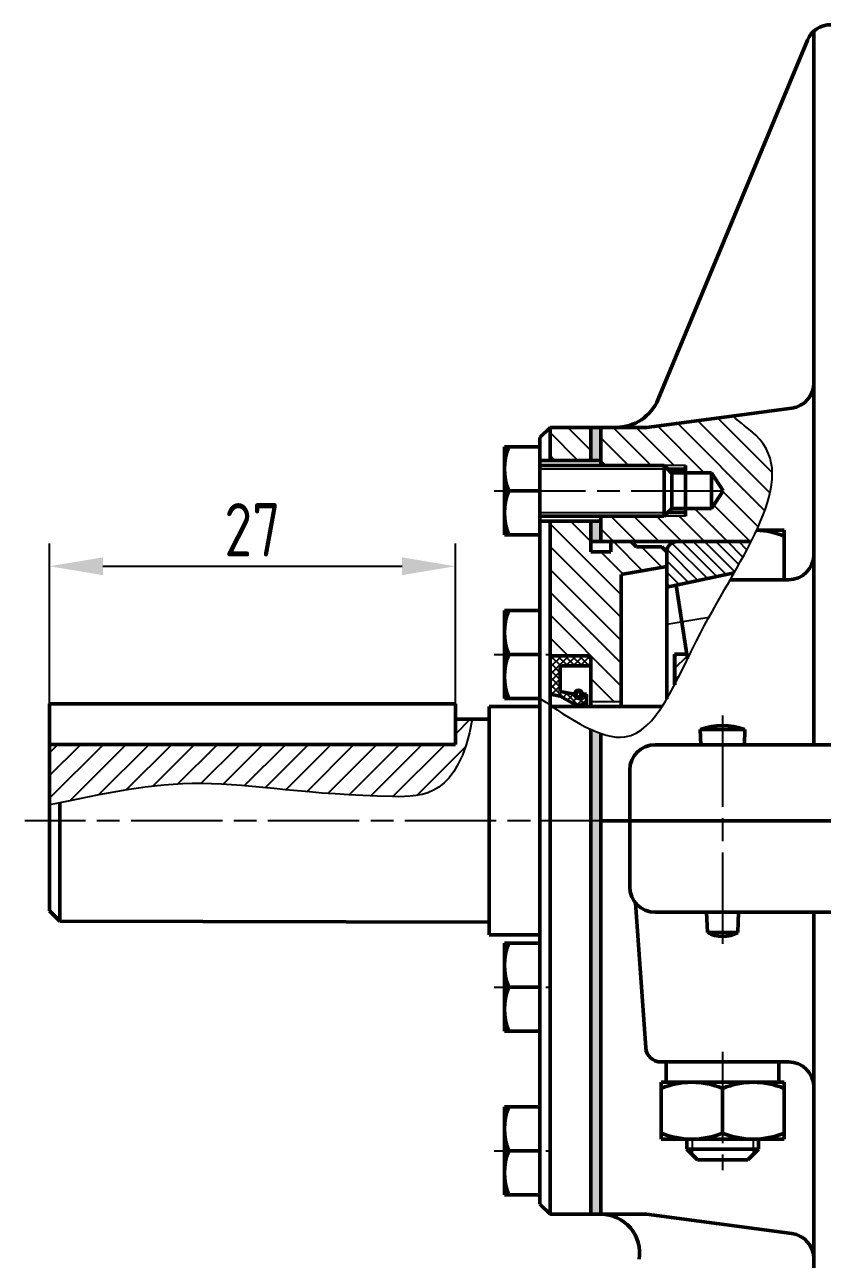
# Model space of a CAD drawing. Header units: millimetres. Extents: x -2161 to -582, y -4625 to -3434.
# Drawn here: x -707.3 to -654.9, y -4440.3 to -4359.2 of the extents above; entities that cross this region are included whole.
import ezdxf

# ---------------------------------------------------------------- set-up
doc = ezdxf.new("R2010")
doc.units = ezdxf.units.MM
doc.header["$LTSCALE"] = 0.5
doc.linetypes.add('AM_ISO08W050', pattern=[18, 12, -1.5, 3, -1.5])
doc.linetypes.add('AM_ISO08W050x2', pattern=[9, 6, -0.75, 1.5, -0.75])
for name, color, linetype, lineweight in [('AM_0', 7, 'Continuous', 50), ('AM_0N', 7, 'Continuous', 50), ('AM_4', 3, 'Continuous', 25), ('AM_5', 3, 'Continuous', 25), ('AM_7', 4, 'AM_ISO08W050', 25), ('AM_8N', 1, 'Continuous', 25), ('duong_dam', 7, 'Continuous', 50), ('nét đậm', 7, 'Continuous', 50)]:
    doc.layers.add(name, color=color, linetype=linetype, lineweight=lineweight)
doc.styles.add('TCVN', font='tcvn+7284-2003i.ttf', dxfattribs={"width": 0.8, "height": 3.5})
doc.dimstyles.new('MyTemplate$0', dxfattribs={"dimtxt": 3.5, "dimasz": 3.5, "dimexe": 1.5, "dimexo": 0, "dimtad": 1, "dimtoh": 1, "dimdec": 0, "dimzin": 0, "dimtxsty": 'TCVN', "dimcen": 0, "dimclrd": 3, "dimclre": 3, "dimclrt": 1, "dimadec": 0, "dimazin": 0, "dimtfac": 1, "dimtdec": 0, "dimtofl": 0, "dimtmove": 0, "dimatfit": 3, "dimfxl": 1, "dimtfill": 1, "dimtolj": 1, "dimtzin": 0, "dimarcsym": 0})
pattern_1 = [(135, (421.5707765084177, -3560.035129591469), (-0.7483546767557627, -0.7483546767557627), [])]

# ---------------------------------------------------------------- blocks, each defined once
blk = doc.blocks.new('*D45')
at = {"layer": 'AM_5', "color": 3, "lineweight": -2, "transparency": 16777216}
for p, q in [((-705.6551280151594, -4403.778650127884), (-705.6551280151594, -4393.255988073206)), ((-678.9884590397451, -4403.805308794535), (-678.9884590397451, -4393.255988073206)), ((-702.1551280151594, -4394.755988073206), (-682.4884590397451, -4394.755988073206))]:
    blk.add_line(p, q, dxfattribs=at)
at = {"layer": 'AM_5', "color": 3, "transparency": 16777216}
for points in [[(-702.1551280151594, -4394.172654739873), (-702.1551280151594, -4395.339321406539), (-705.6551280151594, -4394.755988073206)], [(-682.4884590397451, -4394.172654739873), (-682.4884590397451, -4395.339321406539), (-678.9884590397451, -4394.755988073206)]]:
    blk.add_solid(points, dxfattribs=at)
at = {"layer": 'Defpoints', "color": 0, "transparency": 16777216}
for p in [(-678.9884590397451, -4394.755988073206), (-705.6551280151594, -4403.778650127884), (-678.9884590397451, -4403.805308794535)]:
    blk.add_point(p, dxfattribs=at)
at = {"layer": 'AM_5', "color": 1, "transparency": 16777216, "insert": (-692.3217935274522, -4392.358450194418), "char_height": 3.5, "attachment_point": 5, "style": 'TCVN', "bg_fill": 3, "box_fill_scale": 1.1, "bg_fill_color": 256, "bg_fill_true_color": 13158600, "bg_fill_transparency": 0}
blk.add_mtext('\\A1;27', dxfattribs=at)

msp = doc.modelspace()

# ---------------------------------------------------------------- hatches: boundary and pattern name
at = {"layer": 'AM_0'}
h = msp.add_hatch(color=4, dxfattribs=at)
h.dxf.hatch_style = 1
h.paths.add_polyline_path([(-669.4284590397461, -4385.638514780656), (-670.0951257064128, -4385.638514780656), (-670.0951257064128, -4387.805181447324), (-669.4284590397461, -4387.805181447324)])
h = msp.add_hatch(color=4, dxfattribs=at)
h.dxf.hatch_style = 1
h.paths.add_polyline_path([(-669.4284590397461, -4391.805181447324), (-670.0951257064128, -4391.805181447324), (-670.0951257064128, -4393.138514780656), (-669.4284590397461, -4393.138514780656)])
h = msp.add_hatch(color=4, dxfattribs=at)
h.dxf.hatch_style = 1
edge = h.paths.add_edge_path()
edge.add_spline(control_points=[(-669.4284590397457, -4405.740373538612), (-669.6460221702812, -4405.664385522139), (-669.8685367734683, -4405.572409887773), (-670.0951257064125, -4405.467278808168)], knot_values=[10.35558727628461, 10.35558727628461, 10.35558727628461, 10.35558727628461, 12.58499194902146, 12.58499194902146, 12.58499194902146, 12.58499194902146], degree=3, periodic=0)
edge.add_line((-670.0951257064125, -4405.467278808168), (-670.0951257064125, -4411.47184811399))
edge.add_line((-670.0951257064125, -4411.47184811399), (-669.4284590397459, -4411.47184811399))
edge.add_line((-669.4284590397458, -4411.47184811399), (-669.4284590397458, -4405.740373538612))
h = msp.add_hatch(color=4, dxfattribs=at)
h.dxf.hatch_style = 1
h.paths.add_polyline_path([(-669.4284590397458, -4411.47184811399), (-670.0951257064125, -4411.47184811399), (-670.0951257064125, -4437.305181447323), (-669.4284590397458, -4437.305181447323)])
at = {"layer": 'AM_4'}
h = msp.add_hatch(dxfattribs=at)
h.set_pattern_fill('ANSI31', color=256, scale=0.3333333333333333)
h.set_pattern_definition([(45, (1845.501159255228, -3554.605769602638), (-0.7483546767557627, 0.7483546767557627), [])])
edge = h.paths.add_edge_path()
edge.add_spline(control_points=[(-704.9884613484925, -4410.289863835666), (-701.6764772307936, -4409.603514435943), (-695.9369250072177, -4408.369819412128), (-687.0804125804758, -4410.051424951555), (-678.7946199772077, -4409.872530934168), (-677.8751257064116, -4404.793455702187)], knot_values=[0, 0, 0, 0, 26.50300448399887, 54.05389084965449, 64.49464738507524, 64.49464738507524, 64.49464738507524, 64.49464738507524], degree=3, periodic=0)
edge.add_line((-677.8751257064116, -4404.793455702187), (-678.988459039745, -4404.790525651487))
edge.add_line((-678.9884590397451, -4404.790525651487), (-678.9884590397451, -4406.471975461202))
edge.add_line((-678.9884590397451, -4406.471975461202), (-705.6551280151589, -4406.471975461202))
edge.add_line((-705.6551280151589, -4406.471975461202), (-705.6551280151589, -4410.427514379759))
edge.add_spline(control_points=[(-705.655125706412, -4410.427513904106), (-705.4305326568729, -4410.381379466162), (-705.2083993002349, -4410.335442037671), (-704.9884613484925, -4410.289863835666)], knot_values=[64.49464738507524, 64.49464738507524, 64.49464738507524, 64.49464738507524, 66.25462458124713, 66.25462458124713, 66.25462458124713, 66.25462458124713], degree=3, periodic=0)
at = {"layer": 'AM_7'}
h = msp.add_hatch(dxfattribs=at)
h.set_pattern_fill('ANSI31', color=256, scale=0.3333333333333333, angle=90)
h.set_pattern_definition(pattern_1)
edge = h.paths.add_edge_path()
edge.add_spline(control_points=[(-659.1835176296192, -4392.380447393503), (-658.0282455677044, -4389.896339816731), (-657.4928324022582, -4387.128714736398), (-660.2772552641709, -4385.335607261248), (-660.7822621734282, -4384.887109188381)], knot_values=[62.19194373893563, 62.19194373893563, 62.19194373893563, 62.19194373893563, 84.16502906134838, 90.14529633920203, 90.14529633920304, 90.14529633920304, 90.14529633920304], degree=3, periodic=0)
edge.add_line((-660.7822621734283, -4384.887109188381), (-666.428459039753, -4385.638514780657))
edge.add_line((-666.428459039753, -4385.638514780657), (-668.4297524594188, -4385.638514780657))
edge.add_line((-668.4297524594188, -4385.638514780657), (-669.4284590397461, -4385.638514780657))
edge.add_line((-669.4284590397461, -4385.638514780657), (-669.4284590397461, -4388.138514780657))
edge.add_line((-669.4284590397461, -4388.138514780657), (-665.2617923730795, -4388.138514780657))
edge.add_line((-665.2617923730795, -4388.138514780657), (-663.856236673079, -4388.138514780657))
edge.add_line((-663.856236673079, -4388.138514780657), (-663.8562366730794, -4388.388513254165))
edge.add_line((-663.8562366730794, -4388.388513254165), (-663.8562363655028, -4388.621349104164))
edge.add_line((-663.8562363655028, -4388.621349104164), (-662.1497708370716, -4388.621346849918))
edge.add_line((-662.1497708370716, -4388.621346849919), (-661.3943663347754, -4389.796594621996))
edge.add_line((-661.3943663347754, -4389.796594621995), (-662.1497677320591, -4390.971844663497))
edge.add_line((-662.1497677320591, -4390.971844663497), (-663.8562332604902, -4390.971846917743))
edge.add_line((-663.8562332604902, -4390.971846917743), (-663.85623293024, -4391.221846587497))
edge.add_line((-663.85623293024, -4391.221846587497), (-663.85623293024, -4391.47184811399))
edge.add_line((-663.85623293024, -4391.47184811399), (-665.2617923730795, -4391.47184811399))
edge.add_line((-665.2617923730795, -4391.47184811399), (-669.4284590397461, -4391.47184811399))
edge.add_line((-669.4284590397461, -4391.47184811399), (-669.4284590397461, -4393.138514780656))
edge.add_line((-669.4284590397461, -4393.138514780656), (-659.7976226542871, -4393.138514780656))
edge.add_line((-659.7976226542871, -4393.138514780656), (-659.552777142195, -4393.138514780654))
edge.add_spline(control_points=[(-659.552777142195, -4393.138514780654), (-659.4239684653554, -4392.884495097012), (-659.3011661645278, -4392.633259641053), (-659.1856825286548, -4392.385100951903)], knot_values=[59.98348533503295, 59.98348533503295, 59.98348533503295, 59.98348533503295, 62.17822384105398, 62.17822384105398, 62.17822384105398, 62.17822384105398], degree=3, periodic=0)
edge.add_spline(control_points=[(-659.1856825286548, -4392.385100951903), (-659.1849606095348, -4392.383549645511), (-659.184238976416, -4392.381998459354), (-659.1835176296192, -4392.380447393503)], knot_values=[62.17822384105398, 62.17822384105398, 62.17822384105398, 62.17822384105398, 62.19194373893563, 62.19194373893563, 62.19194373893563, 62.19194373893563], degree=3, periodic=0)
h = msp.add_hatch(dxfattribs=at)
h.set_pattern_fill('ANSI31', color=256, scale=0.3333333333333333, angle=90)
h.set_pattern_definition(pattern_1)
h.paths.add_polyline_path([(-672.7617923730795, -4385.638514780656), (-672.7617923730795, -4387.805181447324), (-670.0951257064128, -4387.805181447324), (-670.0951257064128, -4385.638514780656)])
h = msp.add_hatch(dxfattribs=at)
h.set_pattern_fill('ANSI31', color=256, scale=0.3333333333333333, angle=90)
h.set_pattern_definition(pattern_1)
h.paths.add_polyline_path([(-668.0951257064128, -4395.296329056109), (-665.0951257064437, -4394.767348113988), (-665.0951257064437, -4393.805181447323), (-665.4284590397772, -4393.47184811399), (-667.0951257064128, -4393.47184811399), (-667.4284590397461, -4393.138514780656), (-668.7617923730795, -4393.138514780656), (-668.7617923730795, -4393.805181447323), (-670.0951257064128, -4393.805181447323), (-670.0951257064128, -4391.805181447324), (-672.7617923730792, -4391.805181447324), (-672.7617923730792, -4400.629719086221), (-670.0951257064128, -4400.629719086221), (-670.0951257064128, -4403.629719086221), (-668.0951257064128, -4403.629719086221)])
h = msp.add_hatch(dxfattribs=at)
h.set_pattern_fill('ANSI31', color=256, scale=0.1666666666666667, angle=90)
h.set_pattern_definition([(135, (421.5707765084177, -3560.035129591469), (-0.3741773383778814, -0.3741773383778814), [])])
edge = h.paths.add_edge_path()
edge.add_spline(control_points=[(-660.6629243281275, -4395.182992660781), (-660.2674497609671, -4394.485950854152), (-659.8895807644367, -4393.802714985718), (-659.552777142195, -4393.138514780654)], knot_values=[54.24477349637938, 54.24477349637938, 54.24477349637938, 54.24477349637938, 59.98348533503295, 59.98348533503295, 59.98348533503295, 59.98348533503295], degree=3, periodic=0)
edge.add_line((-659.5527771421949, -4393.138514780654), (-664.4284590397771, -4393.138514780654))
edge.add_arc((-664.4284590397771, -4393.80518144732), 0.6666666666666666, 90, 180)
edge.add_line((-665.0951257064437, -4393.80518144732), (-665.0951257064437, -4396.138514780653))
edge.add_line((-665.0951257064437, -4396.138514780654), (-660.6629243281275, -4395.182992660782))
h = msp.add_hatch(dxfattribs=at)
h.set_pattern_fill('ANSI31', color=256, scale=0.1666666666666667)
h.set_pattern_definition([(45, (421.5707765084177, -3560.035129591469), (-0.3741773383778814, 0.3741773383778814), [])])
edge = h.paths.add_edge_path()
edge.add_line((-663.7296961199775, -4400.835355831045), (-663.7791375359033, -4400.518298625724))
edge.add_line((-663.7791375359034, -4400.518298625724), (-664.5842531100294, -4400.518298625724))
edge.add_line((-664.5842531100294, -4400.518298625724), (-664.5842531100294, -4402.541126795895))
edge.add_spline(control_points=[(-664.5842531100294, -4402.541126795895), (-664.301801113979, -4402.002421745126), (-664.020099706239, -4401.427027104725), (-663.7296961199775, -4400.835355831045)], knot_values=[34.46623545732759, 34.46623545732759, 34.46623545732759, 34.46623545732759, 39.21529286257157, 39.21529286257157, 39.21529286257157, 39.21529286257157], degree=3, periodic=0)

# ---------------------------------------------------------------- linework, layer by layer
msp.add_line((-665.0951257064462, -4393.80518144732), (-665.0951257064462, -4394.767348113986))
at = {"layer": 'AM_0', "lineweight": 50}
for p, q in [((-655.4284590397443, -4406.47184811399), (-655.4284590397443, -4359.619119539499)), ((-673.4284590397461, -4386.918430101376), (-675.7617923730797, -4386.918430101376)), ((-675.7617923730797, -4386.918430101376), (-675.7617923730797, -4389.805181447324)), ((-673.4284590397461, -4392.691932793272), (-673.4284590397461, -4386.918430101376)), ((-673.4284590397461, -4392.691392747482), (-673.4284590397461, -4386.918970147164)), ((-673.4284590397461, -4388.138514780657), (-673.0951257064128, -4388.138514780657)), ((-673.4284590397461, -4391.47184811399), (-673.4284590397461, -4388.138514780656)), ((-675.7617923730797, -4389.805181447324), (-675.7617923730797, -4392.691932793272)), ((-675.4758375809903, -4389.805181447324), (-673.4284590397461, -4389.805181447324)), ((-673.4284590397461, -4391.47184811399), (-673.0951257064128, -4391.47184811399)), ((-657.3870071554171, -4392.380447393503), (-659.183517629619, -4392.380447393503)), ((-659.1835176296187, -4392.380447393503), (-657.3870071554171, -4392.380447393503)), ((-657.3870071554171, -4395.64711406017), (-657.3870071554171, -4392.380447393503)), ((-675.7617923730795, -4392.691932793272), (-673.4284590397461, -4392.691932793272)), ((-673.4284590397458, -4397.661089445524), (-675.7617923730797, -4397.661089445524)), ((-675.7617923730797, -4397.661089445524), (-675.7617923730797, -4400.547840791472)), ((-673.4284590397458, -4403.434592137421), (-673.4284590397458, -4397.661089445524)), ((-673.4284590397458, -4403.524726080815), (-673.4284590397458, -4397.752303480498)), ((-675.7617923730797, -4400.547840791472), (-675.7617923730797, -4403.434592137421)), ((-675.47583758099, -4400.547840791472), (-673.4284590397458, -4400.547840791472)), ((-675.7617923730792, -4403.434592137421), (-673.4284590397458, -4403.434592137421)), ((-675.7617923730792, -4419.509104090558), (-673.4284590397458, -4419.509104090558)), ((-675.7617923730797, -4422.395855436506), (-675.7617923730797, -4419.509104090558)), ((-673.4284590397458, -4425.191392747482), (-673.4284590397458, -4419.418970147164)), ((-675.7617923730797, -4425.282606782454), (-675.7617923730797, -4422.395855436506)), ((-675.47583758099, -4422.395855436506), (-673.4284590397458, -4422.395855436506)), ((-673.4284590397458, -4425.282606782454), (-675.7617923730797, -4425.282606782454)), ((-665.4784590397433, -4427.305181447323), (-657.095125706411, -4427.305181447323)), ((-661.4284590397434, -4428.638514780656), (-665.469910924071, -4428.638514780656)), ((-665.469910924071, -4428.638514780656), (-665.469910924071, -4432.371848113989)), ((-657.3870071554159, -4428.638514780656), (-661.4284590397434, -4428.638514780656)), ((-657.3870071554159, -4428.638514780656), (-657.3870071554162, -4432.371848113989)), ((-661.4284590397434, -4429.038851489581), (-661.4284590397434, -4431.971511405063)), ((-675.7617923730795, -4430.251763434708), (-673.4284590397461, -4430.251763434708)), ((-675.7617923730797, -4433.138514780656), (-675.7617923730797, -4430.251763434708)), ((-673.4284590397458, -4436.024726080815), (-673.4284590397458, -4430.252303480498)), ((-665.469910924071, -4432.371848113989), (-657.3870071554162, -4432.371848113989)), ((-663.7834381127113, -4432.371848113989), (-663.7834381127116, -4433.038514780595)), ((-659.0734799667773, -4432.371848113989), (-659.0734799667771, -4433.038514780595)), ((-675.7617923730797, -4436.025266126604), (-675.7617923730797, -4433.138514780656)), ((-675.4758375809903, -4433.138514780656), (-673.4284590397461, -4433.138514780656)), ((-663.7834381127119, -4433.038514780596), (-663.0834381127121, -4433.738514780594)), ((-663.7834381127113, -4433.038514780596), (-659.0734799667771, -4433.038514780595)), ((-659.0734799667771, -4433.038514780595), (-659.7734799667769, -4433.738514780594)), ((-673.4284590397461, -4436.025266126604), (-675.7617923730797, -4436.025266126604))]:
    msp.add_line(p, q, dxfattribs=at)
at = {"layer": 'AM_0'}
for p, q in [((-665.6598335171404, -4383.790707929918), (-655.8554732189692, -4360.220629142177)), ((-666.4284590397449, -4385.638514780656), (-656.8752612754381, -4384.367158787557)), ((-672.7617923730795, -4385.638514780656), (-673.4284590397461, -4386.305181447323)), ((-672.7617923730795, -4385.638514780656), (-668.4297524594188, -4385.638514780656)), ((-672.7617923730795, -4387.805181447324), (-672.7617923730795, -4385.638514780656)), ((-672.7617923730795, -4385.638514780656), (-669.4284590397461, -4385.638514780656)), ((-670.0951257064128, -4385.638514780656), (-670.0951257064128, -4387.805181447324)), ((-669.4284590397461, -4388.138514780657), (-669.4284590397461, -4385.638514780656)), ((-668.4297524594188, -4385.638514780657), (-666.4284590397449, -4385.638514780657)), ((-673.4284590397458, -4436.638514780656), (-673.4284590397461, -4386.305181447323)), ((-673.4284590397461, -4403.97184811399), (-673.4284590397461, -4386.305181447323)), ((-669.4284590397461, -4387.805181447324), (-673.4284590397461, -4387.805181447324)), ((-665.2617923730795, -4388.138514780657), (-673.0951257064128, -4388.138514780657)), ((-665.2617923730795, -4388.138514780657), (-664.7617923730795, -4388.638514780657)), ((-665.2617923730795, -4391.47184811399), (-665.2617923730795, -4388.138514780657)), ((-663.8562366730794, -4388.388513254165), (-663.856236673079, -4388.138514780657)), ((-663.8562366730794, -4388.388513254165), (-665.0117923730795, -4388.388514780657)), ((-664.7617923730795, -4390.97184811399), (-664.7617923730795, -4388.638514780657)), ((-673.0951257064128, -4391.47184811399), (-665.2617923730795, -4391.47184811399)), ((-669.4284590397461, -4393.138514780656), (-669.4284590397461, -4391.47184811399)), ((-665.2617923730795, -4391.47184811399), (-664.7617923730795, -4390.97184811399)), ((-663.85623293024, -4391.221846587497), (-665.0117894375173, -4391.22184811399)), ((-663.85623293024, -4391.221846587497), (-663.85623293024, -4391.47184811399)), ((-673.4284590397458, -4391.805181447324), (-669.4284590397461, -4391.805181447324)), ((-672.7617923730792, -4437.305181447323), (-672.7617923730792, -4391.805181447324)), ((-670.0951257064128, -4391.805181447324), (-670.0951257064128, -4393.805181447323)), ((-670.091756786083, -4393.138514780656), (-659.7976226542871, -4393.138514780656)), ((-668.7617923730795, -4393.805181447323), (-668.7617923730795, -4393.138514780656)), ((-667.4284590397461, -4393.138514780656), (-667.0951257064128, -4393.47184811399)), ((-659.5527771421836, -4393.138514780654), (-664.4284590397771, -4393.138514780654)), ((-670.0951257064128, -4393.805181447323), (-668.7617923730795, -4393.805181447323)), ((-667.0951257064128, -4393.47184811399), (-665.4284590397795, -4393.47184811399)), ((-665.4284590397795, -4393.47184811399), (-665.0951257064462, -4393.805181447323)), ((-665.4284590397795, -4393.471848113987), (-665.0951257064462, -4393.80518144732)), ((-665.0951257064437, -4393.805181447323), (-665.0951257064437, -4394.767348113988)), ((-665.0951257064437, -4393.80518144732), (-665.0951257064437, -4403.466093277995)), ((-665.0951257064462, -4394.767348113989), (-668.0951257064128, -4395.296329056109)), ((-668.0951257064128, -4395.296329056109), (-668.0951257064128, -4403.963052419555)), ((-665.0951257064437, -4396.138514780654), (-660.6629243281274, -4395.182992660781)), ((-660.9225404175088, -4395.638514780657), (-657.095125706411, -4395.638514780656)), ((-657.3784590397454, -4395.638514780656), (-660.9225404175088, -4395.638514780656)), ((-664.4827028898832, -4396.006484780663), (-663.7296961199775, -4400.835355831045)), ((-673.4284590397458, -4404.011079125661), (-673.4284590397458, -4400.547840791472)), ((-663.7791375359035, -4400.518298625724), (-664.5842531100294, -4400.518298625724)), ((-705.6551280151591, -4417.387057632085), (-705.6551280151594, -4403.790525651487)), ((-678.9884590397451, -4403.790525651487), (-705.6551280151591, -4403.790525651487)), ((-678.9884590397451, -4406.457192318154), (-678.9884590397451, -4403.790525651487)), ((-678.9884590397451, -4406.457192318154), (-678.9884590397451, -4403.805308794535)), ((-676.7617923730783, -4403.963052419553), (-673.4284590397458, -4403.963052419555)), ((-676.7617923730783, -4418.963098594652), (-676.7617923730786, -4403.963052419553)), ((-672.6439749510815, -4403.963052419555), (-665.4016210934047, -4403.963052419555)), ((-676.7617923730783, -4404.796385752887), (-678.9884590397451, -4404.790525651487)), ((-678.9884590397451, -4404.790525651487), (-678.9884590397451, -4406.457192318154)), ((-670.0951257064125, -4437.305181447323), (-670.0951257064125, -4405.467278808168)), ((-669.4284590397458, -4437.305181447323), (-669.4284590397458, -4405.740373538612)), ((-669.4284590397461, -4427.305181447323), (-669.4284590397461, -4405.767534709332)), ((-669.4284590397461, -4405.767534709332), (-669.4284590397458, -4437.305181447323)), ((-662.8601239948414, -4406.47184811399), (-662.8951281243799, -4405.47172344786)), ((-662.8951268777184, -4405.47184811399), (-659.9617935443854, -4405.47184811399)), ((-659.9967935443852, -4406.47184811399), (-659.9617935443854, -4405.47184811399)), ((-678.9884590397451, -4406.457192318154), (-705.6551280151589, -4406.457192318154)), ((-665.8586987915896, -4406.47184811399), (-621.4656485712712, -4406.47184811399)), ((-667.5253654582563, -4415.805181447324), (-667.5253654582563, -4408.138514780657)), ((-704.9884613484925, -4418.055478820129), (-704.9884613484921, -4410.289863351143)), ((-669.4284590397461, -4411.47184811399), (-612.0951257064428, -4411.47184811399)), ((-705.6551280151591, -4417.387057632085), (-704.9884636572393, -4418.055478814053)), ((-667.1456869782111, -4416.864161704587), (-666.4759893607167, -4426.375418607996)), ((-665.8586987915896, -4417.471848113991), (-615.6648859545658, -4417.471848113991)), ((-662.428460211052, -4418.805181447324), (-662.4751265660564, -4417.471848113991)), ((-660.428460211052, -4418.805181447324), (-660.3817935443855, -4417.471848113991)), ((-655.4284590397443, -4470.471848113991), (-655.428459039744, -4417.47184811399)), ((-676.7617923730779, -4418.129765261319), (-704.9884613484925, -4418.055478820129)), ((-676.7617923730783, -4418.963098594652), (-676.7617923730779, -4418.129765261319)), ((-676.7617923730779, -4418.129765261319), (-676.7617923730779, -4418.129765261319)), ((-676.7617923730783, -4418.963098594652), (-673.4284590397461, -4418.963098594652)), ((-673.4284590397458, -4422.39585543651), (-673.4284590397458, -4418.932617102321)), ((-662.428460211052, -4418.805181447324), (-660.428460211052, -4418.805181447324)), ((-665.1365775907376, -4428.638514780656), (-665.1365775907376, -4427.305181447323)), ((-657.7203404887491, -4428.638514780644), (-657.7203404887533, -4427.305181447311)), ((-663.0834381127117, -4433.738514780594), (-659.7734799667769, -4433.738514780594)), ((-672.7617923730792, -4437.305181447323), (-673.4284590397458, -4436.638514780656)), ((-672.7617923730792, -4437.305181447323), (-669.4284590397458, -4437.305181447323)), ((-669.4284590397458, -4437.305181447323), (-666.4284590397449, -4437.305181447323)), ((-666.4284590397449, -4437.305181447323), (-656.8752612754381, -4438.576537440423))]:
    msp.add_line(p, q, dxfattribs=at)
at = {"layer": 'AM_0', "lineweight": 25}
for p, q in [((-658.1164140848134, -4395.638514780657), (-658.1164140848134, -4395.64711406017)), ((-670.0951257064128, -4400.629719086221), (-672.7617923730795, -4400.629719086221)), ((-670.0951257064128, -4403.963052419554), (-670.0951257064128, -4400.629719086221)), ((-670.0951257064125, -4403.629719086221), (-668.0951257064125, -4403.629719086221)), ((-665.4784590397454, -4427.305181447324), (-657.378459039745, -4427.305181447324))]:
    msp.add_line(p, q, dxfattribs=at)
at = {"layer": 'AM_0', "lineweight": 53}
msp.add_line((-664.5842531100294, -4400.518298625724), (-664.5842531100294, -4402.541126795897), dxfattribs=at)
at = {"layer": 'AM_0', "lineweight": 50}
for centre, radius, start, end in [((-654.316629362148, -4360.860736447323), 1.666666666666667, 90, 157.4143317024429), ((-671.9760480240681, -4388.36180577435), 3.785744349011799, 157.5878752087501, 202.4121247912499), ((-671.9760480240668, -4391.248557120298), 3.78574434901292, 157.5878752087501, 202.4121247912499), ((-659.4077330975806, -4397.680489482119), 5.300042088616144, 67.58787520875543, 87.59883316015932), ((-671.9760480240677, -4399.104465118498), 3.785744349011799, 157.5878752087501, 202.4121247912499), ((-671.9760480240666, -4401.991216464447), 3.78574434901292, 157.5878752087501, 202.4121247912499), ((-671.9760480240666, -4420.952479763532), 3.78574434901292, 157.5878752087501, 202.4121247912499), ((-671.9760480240677, -4423.83923110948), 3.785744349011799, 157.5878752087501, 202.4121247912499), ((-665.4784590397433, -4426.305181447322), 1, 184.0276090516148, 270), ((-657.095125706411, -4428.97184811399), 1.666666666666667, 0, 90), ((-663.4491849819069, -4433.938556869272), 5.300042088616144, 67.58787520875543, 112.4121247912446), ((-659.4077330975799, -4433.938556869271), 5.300042088615472, 67.58787520875543, 112.4121247912446), ((-671.9760480240668, -4431.695139107682), 3.78574434901292, 157.5878752087501, 202.4121247912499), ((-663.4491849819069, -4427.071806025373), 5.300042088616144, 247.5878752087554, 292.4121247912446), ((-659.4077330975799, -4427.071806025374), 5.300042088615472, 247.5878752087554, 292.4121247912446), ((-671.9760480240681, -4434.58189045363), 3.785744349011799, 157.5878752087501, 202.4121247912499)]:
    msp.add_arc(centre, radius, start, end, dxfattribs=at)
at = {"layer": 'AM_0'}
for centre, radius, start, end in [((-657.095125706411, -4382.715057879692), 1.666666666666667, 277.5804783527748, 0), ((-668.4297524594188, -4382.638514780656), 3.000000000001137, 270, 337.4143317024428), ((-664.4284590397771, -4393.80518144732), 0.6666666666666666, 90, 180), ((-657.095125706411, -4393.97184811399), 1.666666666666667, 270, 0), ((-661.4286359182506, -4409.591425674255), 4.37293332041595, 70.40090365626428, 109.5942262255), ((-665.8586987915896, -4408.138514780657), 1.666666666666667, 90, 180), ((-665.8586987915896, -4415.805181447324), 1.666666666666667, 180, 270), ((-661.428460211052, -4417.063514780657), 2.008333333333333, 240.1371656437046, 299.8628343562954), ((-669.4284590397458, -4439.848601715399), 2.543420268077063, 350.583006722063, 90), ((-657.095125706411, -4440.228638348288), 1.666666666666667, 0, 82.41952164722515)]:
    msp.add_arc(centre, radius, start, end, dxfattribs=at)
at = {"layer": 'AM_0N', "lineweight": 50}
msp.add_line((-672.7617923730795, -4400.763052419554), (-672.7617923730795, -4401.296385752887), dxfattribs=at)
at = {"layer": 'AM_0N'}
for p, q in [((-672.7617923730795, -4401.296385752887), (-672.7617923730795, -4403.963052419554)), ((-670.228459039746, -4400.629719086221), (-672.628459039746, -4400.629719086221)), ((-671.9617923730796, -4401.296385752887), (-670.0951257064128, -4401.296385752888)), ((-670.0951257064128, -4403.163052419553), (-670.0951257064128, -4400.763052419554)), ((-672.0951257064128, -4401.42971908622), (-672.0951257064131, -4402.976385752887)), ((-672.7617923730797, -4403.163052419553), (-672.0951257064131, -4403.296385752887)), ((-672.0951257064131, -4402.976385752887), (-671.1617923730797, -4403.163052419553)), ((-672.0951257064131, -4403.296385752887), (-670.8951257064136, -4403.963052419554)), ((-670.8951257064136, -4403.963052419554), (-670.3617923730799, -4403.629719086221)), ((-670.6284590397465, -4403.163052419553), (-670.3617923730799, -4403.163052419553)), ((-670.3617923730799, -4403.629719086221), (-670.3617923730799, -4403.163052419553)), ((-670.3617923730799, -4403.629719086221), (-670.3617923730801, -4403.963052419555)), ((-670.0951257064128, -4403.163052419553), (-670.0951257064128, -4403.963052419554))]:
    msp.add_line(p, q, dxfattribs=at)
msp.add_circle((-670.8951257064133, -4403.163052419553), 0.1733333333333333, dxfattribs=at)
for centre, radius, start, end in [((-672.6284590397463, -4400.763052419554), 0.1333333333333333, 90, 180), ((-671.9617923730796, -4401.42971908622), 0.1333333333333333, 90, 180), ((-670.2284590397463, -4400.763052419554), 0.1333333333333333, 0, 90), ((-670.8951257064133, -4403.163052419553), 0.2666666666666667, 0, 180), ((-670.8951257064133, -4403.163052419553), 0.2666666666666667, 180, 0)]:
    msp.add_arc(centre, radius, start, end, dxfattribs=at)
at = {"layer": 'AM_4'}
for p, q in [((-663.856236673079, -4388.138514780657), (-665.2617923730792, -4388.138514780657)), ((-665.0117923730795, -4388.388514780657), (-673.4284590397461, -4388.388514780657)), ((-673.4284590397461, -4391.22184811399), (-665.0117923730795, -4391.22184811399)), ((-663.85623293024, -4391.47184811399), (-665.2617923730795, -4391.47184811399))]:
    msp.add_line(p, q, dxfattribs=at)
at = {"layer": 'AM_4', "lineweight": 25}
for p, q in [((-663.4334381127115, -4432.371848113989), (-663.4334381127115, -4433.388514780595)), ((-659.4234799667771, -4432.371848113989), (-659.4234799667771, -4433.388514780595))]:
    msp.add_line(p, q, dxfattribs=at)
msp.add_open_spline([(-673.4284590397458, -4403.434592137421), (-671.4056630231028, -4404.80423122168), (-666.5969634753719, -4408.060210960043), (-662.6719214440484, -4397.082105278154), (-655.6474353595352, -4388.317110104499), (-660.2772552641709, -4385.335607261248), (-660.7822621734282, -4384.887109188381)], degree=3, knots=[0, 0, 0, 0, 18.36810621611512, 43.66565057838621, 84.16502906134838, 90.14529633920203, 90.14529633920304, 90.14529633920304, 90.14529633920304], dxfattribs=at)
at = {"layer": 'AM_4'}
msp.add_open_spline([(-677.8751257064116, -4404.793455702187), (-678.7946199772077, -4409.872530934168), (-687.0804125804758, -4410.051424951555), (-696.178608007911, -4408.323930527975), (-702.048448723083, -4409.686653864981), (-705.655125706412, -4410.427513904106)], degree=3, knots=[0, 0, 0, 0, 10.44075653542075, 37.99164290107637, 66.25462458124713, 66.25462458124713, 66.25462458124713, 66.25462458124713], dxfattribs=at)
at = {"layer": 'AM_7'}
for p, q in [((-676.4284590397465, -4389.796594621996), (-660.7276996681087, -4389.796594621995)), ((-661.4284495814181, -4404.551825691122), (-661.4284606990968, -4419.738514780657)), ((-586.3034580152964, -4411.47184811399), (-707.2937335814231, -4411.47184811399)), ((-661.4284590397456, -4426.638514780656), (-661.4284590397458, -4434.405181447261))]:
    msp.add_line(p, q, dxfattribs=at)
at = {"layer": 'AM_7', "lineweight": 25}
msp.add_line((-665.0951257064437, -4398.559231950571), (-662.3390375725245, -4398.103857332716), dxfattribs=at)
at = {"layer": 'AM_7', "linetype": 'AM_ISO08W050x2'}
for p, q in [((-676.4284590397465, -4400.547840791472), (-672.7617923730797, -4400.547840791472)), ((-676.4284590397465, -4422.395855436506), (-672.7617923730795, -4422.395855436506)), ((-676.4284590397465, -4433.138514780656), (-672.7617923730795, -4433.138514780656))]:
    msp.add_line(p, q, dxfattribs=at)
at = {"layer": 'AM_8N'}
for p, q in [((-672.7617923730795, -4401.864230900793), (-671.527280558507, -4400.629719086221)), ((-672.7617923730797, -4401.392826380002), (-671.9986850792981, -4400.629719086221)), ((-672.7617923730795, -4400.921421859211), (-672.4700896000888, -4400.629719086221)), ((-672.0951257064128, -4401.749848983957), (-672.7617923730795, -4401.08318231729)), ((-672.0466748923624, -4401.326895277217), (-672.713341559029, -4400.66022861055)), ((-671.6057798959012, -4401.296385752887), (-672.2724465625679, -4400.629719086221)), ((-671.13437537511, -4401.296385752887), (-671.8010420417768, -4400.629719086221)), ((-671.7225427043825, -4401.296385752887), (-671.0558760377158, -4400.629719086221)), ((-670.6629708543189, -4401.296385752887), (-671.3296375209857, -4400.629719086221)), ((-671.2511381835914, -4401.296385752887), (-670.5844715169247, -4400.629719086221)), ((-670.1915663335282, -4401.296385752888), (-670.8582330001948, -4400.629719086221)), ((-670.7797336628006, -4401.296385752887), (-670.1435765204635, -4400.66022861055)), ((-670.0951257064128, -4400.921421859211), (-670.3868284794037, -4400.629719086221)), ((-670.3083291420095, -4401.296385752888), (-670.0951257064128, -4401.08318231729)), ((-672.0951257064131, -4402.221253504748), (-672.7617923730795, -4401.554586838081)), ((-672.7617923730797, -4402.335635421584), (-672.0951257064128, -4401.668968754917)), ((-672.0951257064131, -4402.692658025539), (-672.7617923730795, -4402.025991358872)), ((-672.7617923730797, -4402.807039942375), (-672.0951257064131, -4402.140373275708)), ((-671.7973984916607, -4403.461789761082), (-672.7617923730797, -4402.497395879664)), ((-672.665632336736, -4403.182284426823), (-672.0951257064131, -4402.611777796499)), ((-672.5189773492062, -4403.211615424329), (-672.7617923730797, -4402.968800400455)), ((-672.2727952360771, -4403.260851846954), (-672.0061285694103, -4402.994185180288)), ((-671.9291392945024, -4403.388600426171), (-671.6132914687511, -4403.072752600419)), ((-670.8518060793276, -4403.935977652625), (-671.7404660472287, -4403.047317684724)), ((-671.6260935311368, -4403.556959183596), (-671.2204543680919, -4403.151320020552)), ((-671.323047767771, -4403.725317941022), (-671.0041456737705, -4403.406415847021)), ((-671.0200020044058, -4403.893676698447), (-670.3617923730799, -4403.235467067121)), ((-670.5617109896099, -4403.754668221552), (-670.8867904259635, -4403.429588785199)), ((-670.3617923730799, -4403.483182317291), (-670.6329874034718, -4403.211987286899))]:
    msp.add_line(p, q, dxfattribs=at)
at = {"layer": 'duong_dam'}
for p, q in [((-661.3943663347754, -4389.796594621996), (-662.1497708370716, -4388.621346849919)), ((-662.1497676006156, -4390.971844458998), (-661.3943663347754, -4389.796594621995))]:
    msp.add_line(p, q, dxfattribs=at)
at = {"layer": 'nét đậm'}
for p, q in [((-664.7789562155015, -4388.621350323079), (-662.1497708370716, -4388.621346849919)), ((-663.8562352052992, -4389.499624504164), (-663.8562366730794, -4388.388513254165)), ((-663.8562363655028, -4388.621349104164), (-663.85623293024, -4391.221846587497)), ((-662.1497677320594, -4390.971844663497), (-662.1497708370716, -4388.621346849919)), ((-664.7789538950892, -4390.97184813666), (-662.1497677320594, -4390.971844663497))]:
    msp.add_line(p, q, dxfattribs=at)

# ---------------------------------------------------------------- next in the draw order: dimensions: what is measured, and where the dimension line sits
at = {"layer": 'AM_5'}
dim = msp.add_linear_dim(base=(-678.9884590397451, -4394.755988073206), p1=(-705.6551280151594, -4403.778650127884), p2=(-678.9884590397451, -4403.805308794535), dimstyle='MyTemplate$0', override={"dimpost": '', "dimtxsty": 'TCVN'}, dxfattribs=at)
dim.commit()
dim.dimension.update_dxf_attribs({"geometry": '*D45', "text_midpoint": (-692.3217935274522, -4392.358450194418)})

doc.saveas('drawing.dxf')
